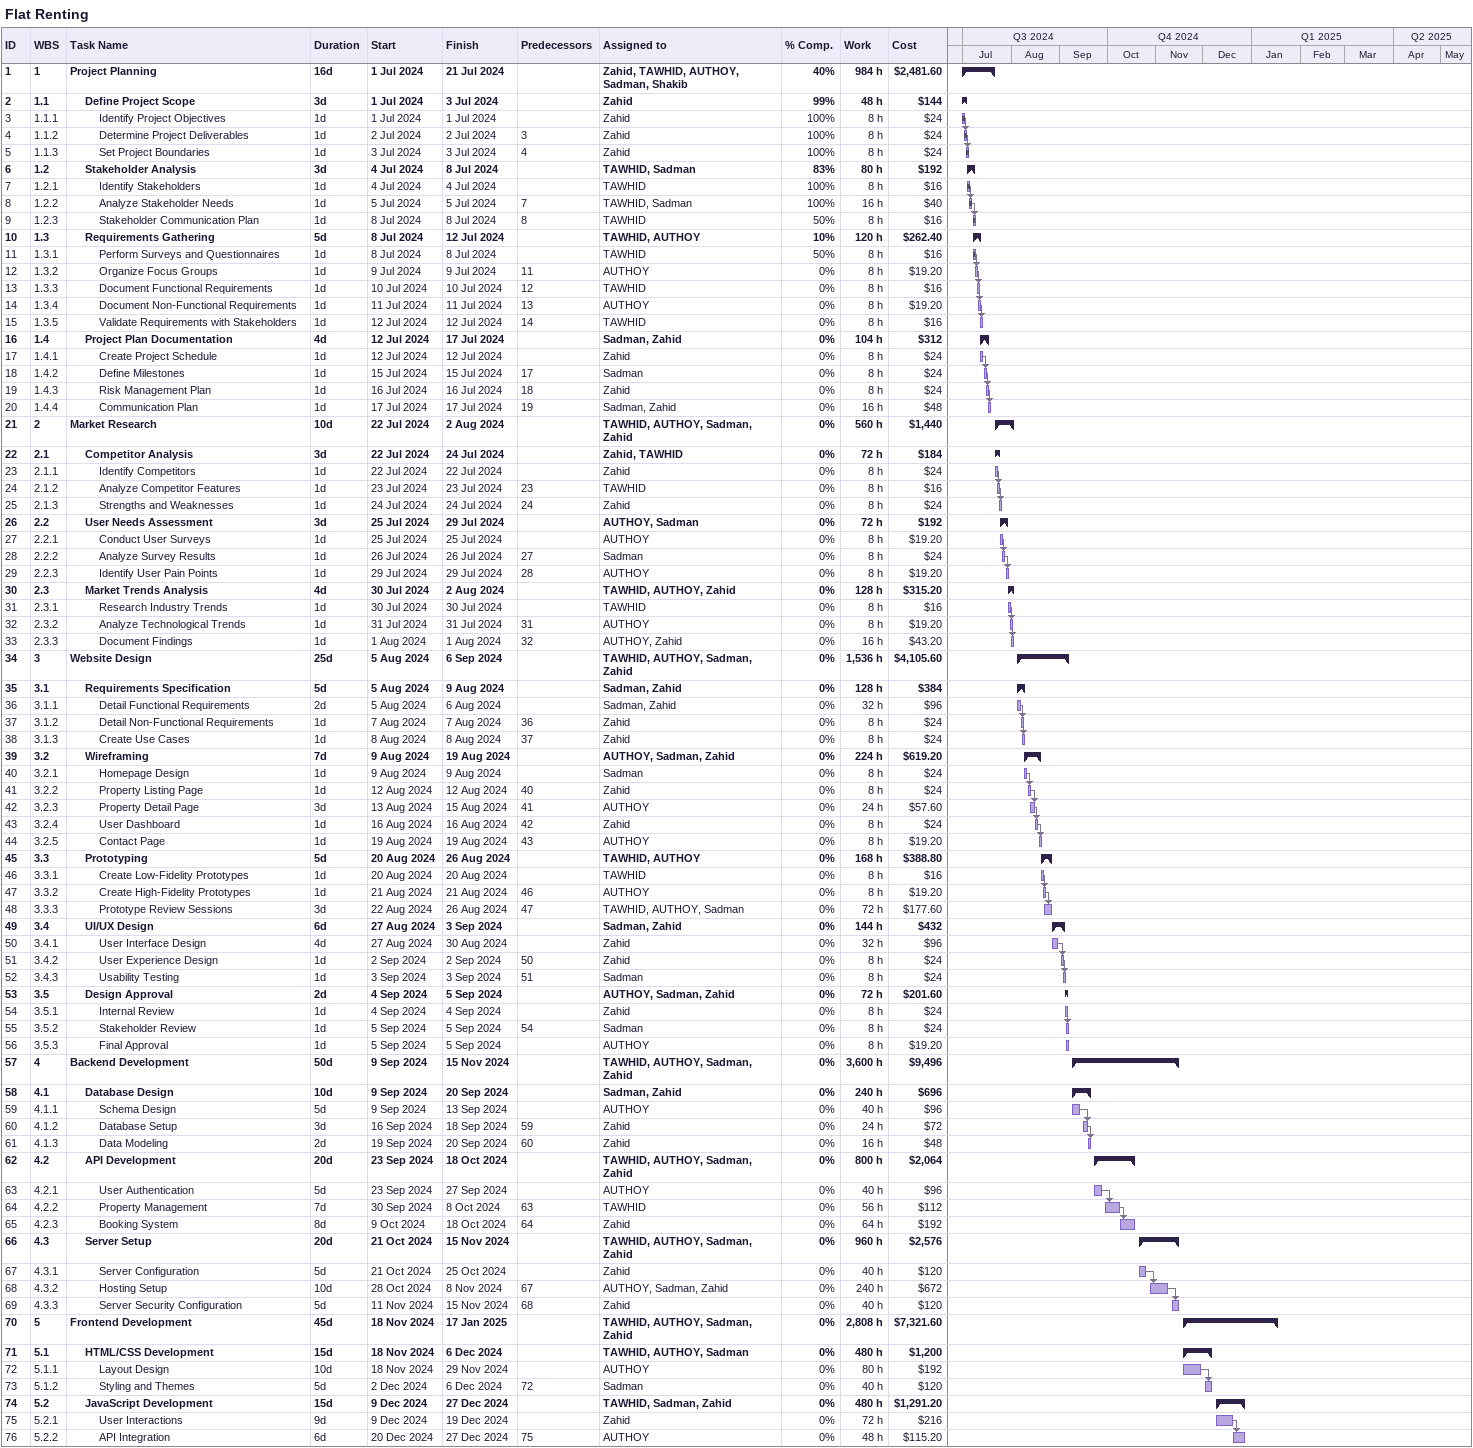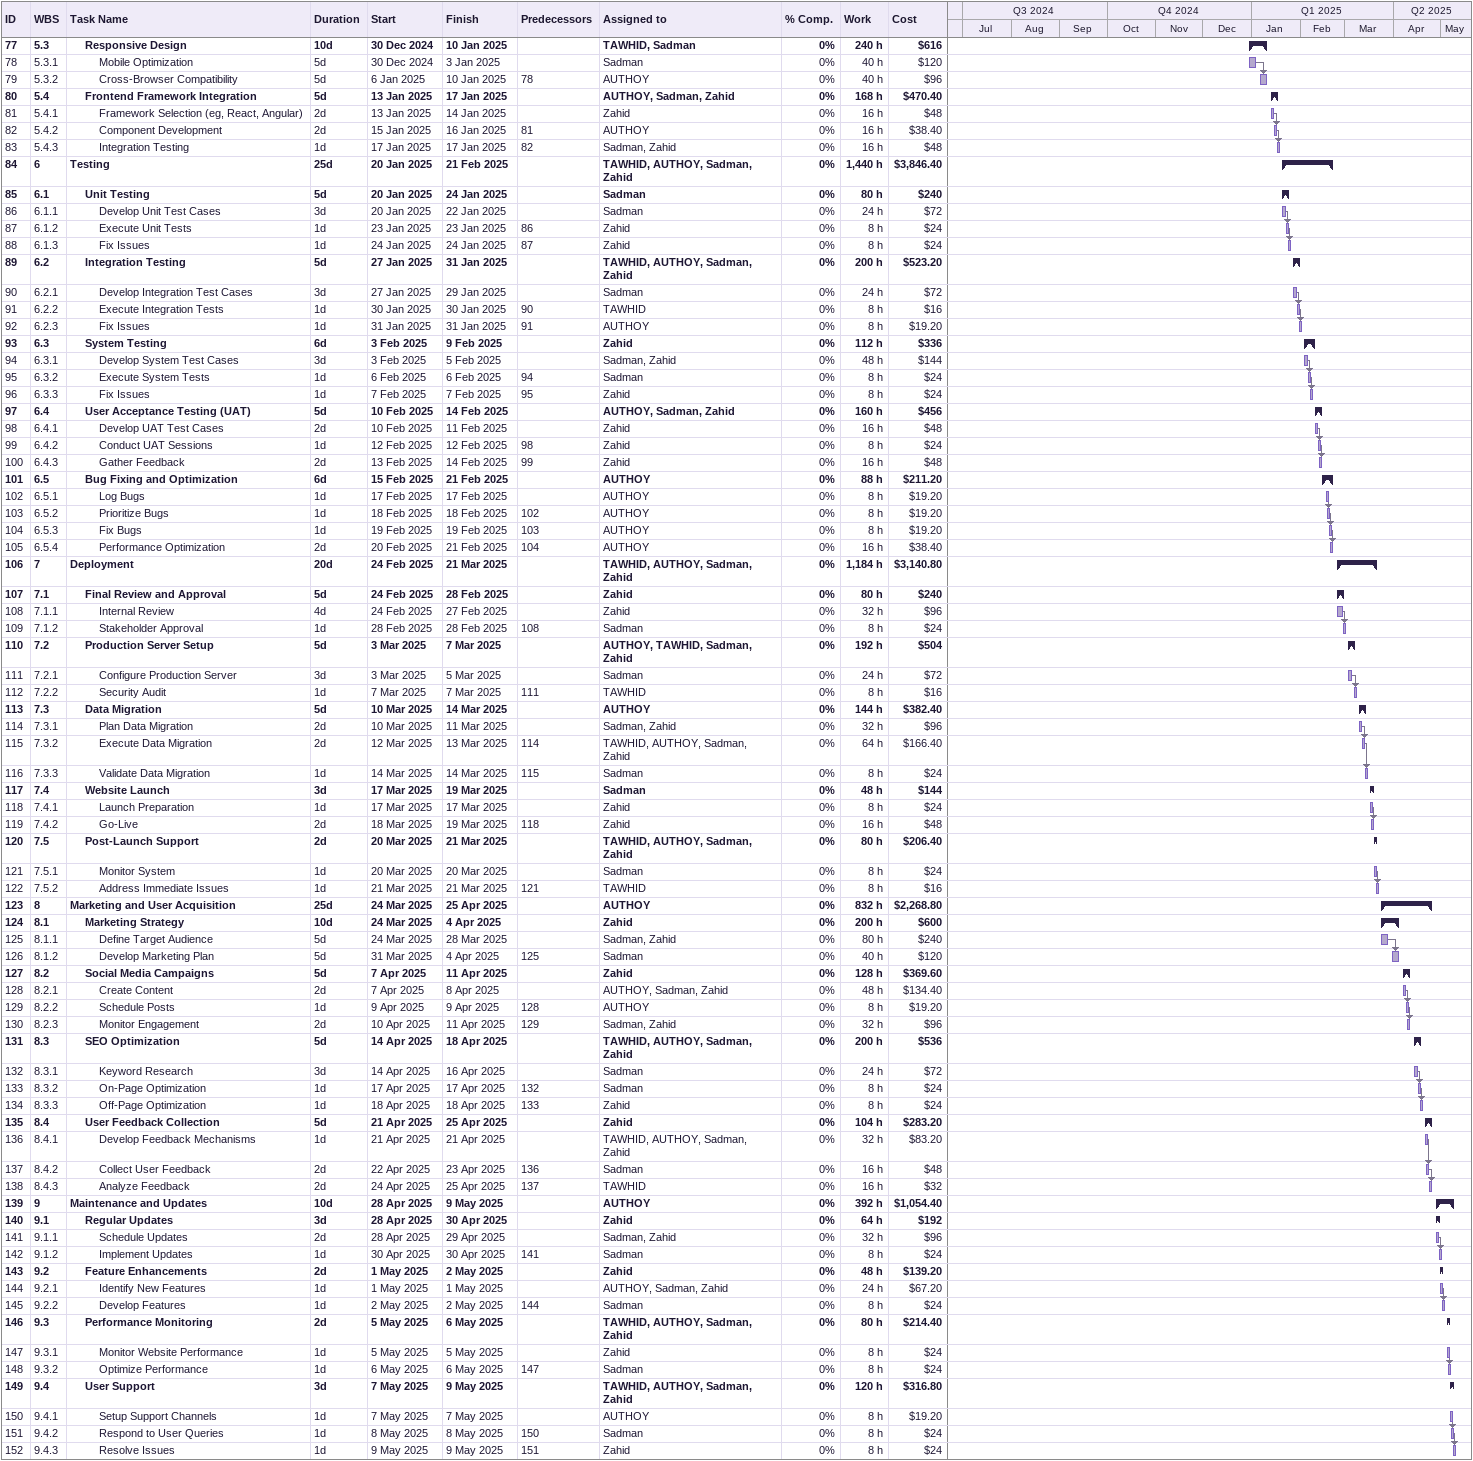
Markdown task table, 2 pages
Flat Renting

| ID | WBS | Task | Duration | Start | Finish | Predecessors | Resources | % complete | Work (h) | Cost ($) |
|---|---|---|---|---|---|---|---|---|---|---|
| 1 | 1 | **Project Planning** | 16d | 2024-07-01 | 2024-07-21 |  | Zahid, TAWHID, AUTHOY, Sadman, Shakib | 40 | 984 | 2481.60 |
| 2 | 1.1 | **Define Project Scope** | 3d | 2024-07-01 | 2024-07-03 |  | Zahid | 99 | 48 | 144 |
| 3 | 1.1.1 | Identify Project Objectives | 1d | 2024-07-01 | 2024-07-01 |  | Zahid | 100 | 8 | 24 |
| 4 | 1.1.2 | Determine Project Deliverables | 1d | 2024-07-02 | 2024-07-02 | 3 | Zahid | 100 | 8 | 24 |
| 5 | 1.1.3 | Set Project Boundaries | 1d | 2024-07-03 | 2024-07-03 | 4 | Zahid | 100 | 8 | 24 |
| 6 | 1.2 | **Stakeholder Analysis** | 3d | 2024-07-04 | 2024-07-08 |  | TAWHID, Sadman | 83 | 80 | 192 |
| 7 | 1.2.1 | Identify Stakeholders | 1d | 2024-07-04 | 2024-07-04 |  | TAWHID | 100 | 8 | 16 |
| 8 | 1.2.2 | Analyze Stakeholder Needs | 1d | 2024-07-05 | 2024-07-05 | 7 | TAWHID, Sadman | 100 | 16 | 40 |
| 9 | 1.2.3 | Stakeholder Communication Plan | 1d | 2024-07-08 | 2024-07-08 | 8 | TAWHID | 50 | 8 | 16 |
| 10 | 1.3 | **Requirements Gathering** | 5d | 2024-07-08 | 2024-07-12 |  | TAWHID, AUTHOY | 10 | 120 | 262.40 |
| 11 | 1.3.1 | Perform Surveys and Questionnaires | 1d | 2024-07-08 | 2024-07-08 |  | TAWHID | 50 | 8 | 16 |
| 12 | 1.3.2 | Organize Focus Groups | 1d | 2024-07-09 | 2024-07-09 | 11 | AUTHOY | 0 | 8 | 19.20 |
| 13 | 1.3.3 | Document Functional Requirements | 1d | 2024-07-10 | 2024-07-10 | 12 | TAWHID | 0 | 8 | 16 |
| 14 | 1.3.4 | Document Non-Functional Requirements | 1d | 2024-07-11 | 2024-07-11 | 13 | AUTHOY | 0 | 8 | 19.20 |
| 15 | 1.3.5 | Validate Requirements with Stakeholders | 1d | 2024-07-12 | 2024-07-12 | 14 | TAWHID | 0 | 8 | 16 |
| 16 | 1.4 | **Project Plan Documentation** | 4d | 2024-07-12 | 2024-07-17 |  | Sadman, Zahid | 0 | 104 | 312 |
| 17 | 1.4.1 | Create Project Schedule | 1d | 2024-07-12 | 2024-07-12 |  | Zahid | 0 | 8 | 24 |
| 18 | 1.4.2 | Define Milestones | 1d | 2024-07-15 | 2024-07-15 | 17 | Sadman | 0 | 8 | 24 |
| 19 | 1.4.3 | Risk Management Plan | 1d | 2024-07-16 | 2024-07-16 | 18 | Zahid | 0 | 8 | 24 |
| 20 | 1.4.4 | Communication Plan | 1d | 2024-07-17 | 2024-07-17 | 19 | Sadman, Zahid | 0 | 16 | 48 |
| 21 | 2 | **Market Research** | 10d | 2024-07-22 | 2024-08-02 |  | TAWHID, AUTHOY, Sadman, Zahid | 0 | 560 | 1440 |
| 22 | 2.1 | **Competitor Analysis** | 3d | 2024-07-22 | 2024-07-24 |  | Zahid, TAWHID | 0 | 72 | 184 |
| 23 | 2.1.1 | Identify Competitors | 1d | 2024-07-22 | 2024-07-22 |  | Zahid | 0 | 8 | 24 |
| 24 | 2.1.2 | Analyze Competitor Features | 1d | 2024-07-23 | 2024-07-23 | 23 | TAWHID | 0 | 8 | 16 |
| 25 | 2.1.3 | Strengths and Weaknesses | 1d | 2024-07-24 | 2024-07-24 | 24 | Zahid | 0 | 8 | 24 |
| 26 | 2.2 | **User Needs Assessment** | 3d | 2024-07-25 | 2024-07-29 |  | AUTHOY, Sadman | 0 | 72 | 192 |
| 27 | 2.2.1 | Conduct User Surveys | 1d | 2024-07-25 | 2024-07-25 |  | AUTHOY | 0 | 8 | 19.20 |
| 28 | 2.2.2 | Analyze Survey Results | 1d | 2024-07-26 | 2024-07-26 | 27 | Sadman | 0 | 8 | 24 |
| 29 | 2.2.3 | Identify User Pain Points | 1d | 2024-07-29 | 2024-07-29 | 28 | AUTHOY | 0 | 8 | 19.20 |
| 30 | 2.3 | **Market Trends Analysis** | 4d | 2024-07-30 | 2024-08-02 |  | TAWHID, AUTHOY, Zahid | 0 | 128 | 315.20 |
| 31 | 2.3.1 | Research Industry Trends | 1d | 2024-07-30 | 2024-07-30 |  | TAWHID | 0 | 8 | 16 |
| 32 | 2.3.2 | Analyze Technological Trends | 1d | 2024-07-31 | 2024-07-31 | 31 | AUTHOY | 0 | 8 | 19.20 |
| 33 | 2.3.3 | Document Findings | 1d | 2024-08-01 | 2024-08-01 | 32 | AUTHOY, Zahid | 0 | 16 | 43.20 |
| 34 | 3 | **Website Design** | 25d | 2024-08-05 | 2024-09-06 |  | TAWHID, AUTHOY, Sadman, Zahid | 0 | 1536 | 4105.60 |
| 35 | 3.1 | **Requirements Specification** | 5d | 2024-08-05 | 2024-08-09 |  | Sadman, Zahid | 0 | 128 | 384 |
| 36 | 3.1.1 | Detail Functional Requirements | 2d | 2024-08-05 | 2024-08-06 |  | Sadman, Zahid | 0 | 32 | 96 |
| 37 | 3.1.2 | Detail Non-Functional Requirements | 1d | 2024-08-07 | 2024-08-07 | 36 | Zahid | 0 | 8 | 24 |
| 38 | 3.1.3 | Create Use Cases | 1d | 2024-08-08 | 2024-08-08 | 37 | Zahid | 0 | 8 | 24 |
| 39 | 3.2 | **Wireframing** | 7d | 2024-08-09 | 2024-08-19 |  | AUTHOY, Sadman, Zahid | 0 | 224 | 619.20 |
| 40 | 3.2.1 | Homepage Design | 1d | 2024-08-09 | 2024-08-09 |  | Sadman | 0 | 8 | 24 |
| 41 | 3.2.2 | Property Listing Page | 1d | 2024-08-12 | 2024-08-12 | 40 | Zahid | 0 | 8 | 24 |
| 42 | 3.2.3 | Property Detail Page | 3d | 2024-08-13 | 2024-08-15 | 41 | AUTHOY | 0 | 24 | 57.60 |
| 43 | 3.2.4 | User Dashboard | 1d | 2024-08-16 | 2024-08-16 | 42 | Zahid | 0 | 8 | 24 |
| 44 | 3.2.5 | Contact Page | 1d | 2024-08-19 | 2024-08-19 | 43 | AUTHOY | 0 | 8 | 19.20 |
| 45 | 3.3 | **Prototyping** | 5d | 2024-08-20 | 2024-08-26 |  | TAWHID, AUTHOY | 0 | 168 | 388.80 |
| 46 | 3.3.1 | Create Low-Fidelity Prototypes | 1d | 2024-08-20 | 2024-08-20 |  | TAWHID | 0 | 8 | 16 |
| 47 | 3.3.2 | Create High-Fidelity Prototypes | 1d | 2024-08-21 | 2024-08-21 | 46 | AUTHOY | 0 | 8 | 19.20 |
| 48 | 3.3.3 | Prototype Review Sessions | 3d | 2024-08-22 | 2024-08-26 | 47 | TAWHID, AUTHOY, Sadman | 0 | 72 | 177.60 |
| 49 | 3.4 | **UI/UX Design** | 6d | 2024-08-27 | 2024-09-03 |  | Sadman, Zahid | 0 | 144 | 432 |
| 50 | 3.4.1 | User Interface Design | 4d | 2024-08-27 | 2024-08-30 |  | Zahid | 0 | 32 | 96 |
| 51 | 3.4.2 | User Experience Design | 1d | 2024-09-02 | 2024-09-02 | 50 | Zahid | 0 | 8 | 24 |
| 52 | 3.4.3 | Usability Testing | 1d | 2024-09-03 | 2024-09-03 | 51 | Sadman | 0 | 8 | 24 |
| 53 | 3.5 | **Design Approval** | 2d | 2024-09-04 | 2024-09-05 |  | AUTHOY, Sadman, Zahid | 0 | 72 | 201.60 |
| 54 | 3.5.1 | Internal Review | 1d | 2024-09-04 | 2024-09-04 |  | Zahid | 0 | 8 | 24 |
| 55 | 3.5.2 | Stakeholder Review | 1d | 2024-09-05 | 2024-09-05 | 54 | Sadman | 0 | 8 | 24 |
| 56 | 3.5.3 | Final Approval | 1d | 2024-09-05 | 2024-09-05 |  | AUTHOY | 0 | 8 | 19.20 |
| 57 | 4 | **Backend Development** | 50d | 2024-09-09 | 2024-11-15 |  | TAWHID, AUTHOY, Sadman, Zahid | 0 | 3600 | 9496 |
| 58 | 4.1 | **Database Design** | 10d | 2024-09-09 | 2024-09-20 |  | Sadman, Zahid | 0 | 240 | 696 |
| 59 | 4.1.1 | Schema Design | 5d | 2024-09-09 | 2024-09-13 |  | AUTHOY | 0 | 40 | 96 |
| 60 | 4.1.2 | Database Setup | 3d | 2024-09-16 | 2024-09-18 | 59 | Zahid | 0 | 24 | 72 |
| 61 | 4.1.3 | Data Modeling | 2d | 2024-09-19 | 2024-09-20 | 60 | Zahid | 0 | 16 | 48 |
| 62 | 4.2 | **API Development** | 20d | 2024-09-23 | 2024-10-18 |  | TAWHID, AUTHOY, Sadman, Zahid | 0 | 800 | 2064 |
| 63 | 4.2.1 | User Authentication | 5d | 2024-09-23 | 2024-09-27 |  | AUTHOY | 0 | 40 | 96 |
| 64 | 4.2.2 | Property Management | 7d | 2024-09-30 | 2024-10-08 | 63 | TAWHID | 0 | 56 | 112 |
| 65 | 4.2.3 | Booking System | 8d | 2024-10-09 | 2024-10-18 | 64 | Zahid | 0 | 64 | 192 |
| 66 | 4.3 | **Server Setup** | 20d | 2024-10-21 | 2024-11-15 |  | TAWHID, AUTHOY, Sadman, Zahid | 0 | 960 | 2576 |
| 67 | 4.3.1 | Server Configuration | 5d | 2024-10-21 | 2024-10-25 |  | Zahid | 0 | 40 | 120 |
| 68 | 4.3.2 | Hosting Setup | 10d | 2024-10-28 | 2024-11-08 | 67 | AUTHOY, Sadman, Zahid | 0 | 240 | 672 |
| 69 | 4.3.3 | Server Security Configuration | 5d | 2024-11-11 | 2024-11-15 | 68 | Zahid | 0 | 40 | 120 |
| 70 | 5 | **Frontend Development** | 45d | 2024-11-18 | 2025-01-17 |  | TAWHID, AUTHOY, Sadman, Zahid | 0 | 2808 | 7321.60 |
| 71 | 5.1 | **HTML/CSS Development** | 15d | 2024-11-18 | 2024-12-06 |  | TAWHID, AUTHOY, Sadman | 0 | 480 | 1200 |
| 72 | 5.1.1 | Layout Design | 10d | 2024-11-18 | 2024-11-29 |  | AUTHOY | 0 | 80 | 192 |
| 73 | 5.1.2 | Styling and Themes | 5d | 2024-12-02 | 2024-12-06 | 72 | Sadman | 0 | 40 | 120 |
| 74 | 5.2 | **JavaScript Development** | 15d | 2024-12-09 | 2024-12-27 |  | TAWHID, Sadman, Zahid | 0 | 480 | 1291.20 |
| 75 | 5.2.1 | User Interactions | 9d | 2024-12-09 | 2024-12-19 |  | Zahid | 0 | 72 | 216 |
| 76 | 5.2.2 | API Integration | 6d | 2024-12-20 | 2024-12-27 | 75 | AUTHOY | 0 | 48 | 115.20 |
| 77 | 5.3 | **Responsive Design** | 10d | 2024-12-30 | 2025-01-10 |  | TAWHID, Sadman | 0 | 240 | 616 |
| 78 | 5.3.1 | Mobile Optimization | 5d | 2024-12-30 | 2025-01-03 |  | Sadman | 0 | 40 | 120 |
| 79 | 5.3.2 | Cross-Browser Compatibility | 5d | 2025-01-06 | 2025-01-10 | 78 | AUTHOY | 0 | 40 | 96 |
| 80 | 5.4 | **Frontend Framework Integration** | 5d | 2025-01-13 | 2025-01-17 |  | AUTHOY, Sadman, Zahid | 0 | 168 | 470.40 |
| 81 | 5.4.1 | Framework Selection (eg, React, Angular) | 2d | 2025-01-13 | 2025-01-14 |  | Zahid | 0 | 16 | 48 |
| 82 | 5.4.2 | Component Development | 2d | 2025-01-15 | 2025-01-16 | 81 | AUTHOY | 0 | 16 | 38.40 |
| 83 | 5.4.3 | Integration Testing | 1d | 2025-01-17 | 2025-01-17 | 82 | Sadman, Zahid | 0 | 16 | 48 |
| 84 | 6 | **Testing** | 25d | 2025-01-20 | 2025-02-21 |  | TAWHID, AUTHOY, Sadman, Zahid | 0 | 1440 | 3846.40 |
| 85 | 6.1 | **Unit Testing** | 5d | 2025-01-20 | 2025-01-24 |  | Sadman | 0 | 80 | 240 |
| 86 | 6.1.1 | Develop Unit Test Cases | 3d | 2025-01-20 | 2025-01-22 |  | Sadman | 0 | 24 | 72 |
| 87 | 6.1.2 | Execute Unit Tests | 1d | 2025-01-23 | 2025-01-23 | 86 | Zahid | 0 | 8 | 24 |
| 88 | 6.1.3 | Fix Issues | 1d | 2025-01-24 | 2025-01-24 | 87 | Zahid | 0 | 8 | 24 |
| 89 | 6.2 | **Integration Testing** | 5d | 2025-01-27 | 2025-01-31 |  | TAWHID, AUTHOY, Sadman, Zahid | 0 | 200 | 523.20 |
| 90 | 6.2.1 | Develop Integration Test Cases | 3d | 2025-01-27 | 2025-01-29 |  | Sadman | 0 | 24 | 72 |
| 91 | 6.2.2 | Execute Integration Tests | 1d | 2025-01-30 | 2025-01-30 | 90 | TAWHID | 0 | 8 | 16 |
| 92 | 6.2.3 | Fix Issues | 1d | 2025-01-31 | 2025-01-31 | 91 | AUTHOY | 0 | 8 | 19.20 |
| 93 | 6.3 | **System Testing** | 6d | 2025-02-03 | 2025-02-09 |  | Zahid | 0 | 112 | 336 |
| 94 | 6.3.1 | Develop System Test Cases | 3d | 2025-02-03 | 2025-02-05 |  | Sadman, Zahid | 0 | 48 | 144 |
| 95 | 6.3.2 | Execute System Tests | 1d | 2025-02-06 | 2025-02-06 | 94 | Sadman | 0 | 8 | 24 |
| 96 | 6.3.3 | Fix Issues | 1d | 2025-02-07 | 2025-02-07 | 95 | Zahid | 0 | 8 | 24 |
| 97 | 6.4 | **User Acceptance Testing (UAT)** | 5d | 2025-02-10 | 2025-02-14 |  | AUTHOY, Sadman, Zahid | 0 | 160 | 456 |
| 98 | 6.4.1 | Develop UAT Test Cases | 2d | 2025-02-10 | 2025-02-11 |  | Zahid | 0 | 16 | 48 |
| 99 | 6.4.2 | Conduct UAT Sessions | 1d | 2025-02-12 | 2025-02-12 | 98 | Zahid | 0 | 8 | 24 |
| 100 | 6.4.3 | Gather Feedback | 2d | 2025-02-13 | 2025-02-14 | 99 | Zahid | 0 | 16 | 48 |
| 101 | 6.5 | **Bug Fixing and Optimization** | 6d | 2025-02-15 | 2025-02-21 |  | AUTHOY | 0 | 88 | 211.20 |
| 102 | 6.5.1 | Log Bugs | 1d | 2025-02-17 | 2025-02-17 |  | AUTHOY | 0 | 8 | 19.20 |
| 103 | 6.5.2 | Prioritize Bugs | 1d | 2025-02-18 | 2025-02-18 | 102 | AUTHOY | 0 | 8 | 19.20 |
| 104 | 6.5.3 | Fix Bugs | 1d | 2025-02-19 | 2025-02-19 | 103 | AUTHOY | 0 | 8 | 19.20 |
| 105 | 6.5.4 | Performance Optimization | 2d | 2025-02-20 | 2025-02-21 | 104 | AUTHOY | 0 | 16 | 38.40 |
| 106 | 7 | **Deployment** | 20d | 2025-02-24 | 2025-03-21 |  | TAWHID, AUTHOY, Sadman, Zahid | 0 | 1184 | 3140.80 |
| 107 | 7.1 | **Final Review and Approval** | 5d | 2025-02-24 | 2025-02-28 |  | Zahid | 0 | 80 | 240 |
| 108 | 7.1.1 | Internal Review | 4d | 2025-02-24 | 2025-02-27 |  | Zahid | 0 | 32 | 96 |
| 109 | 7.1.2 | Stakeholder Approval | 1d | 2025-02-28 | 2025-02-28 | 108 | Sadman | 0 | 8 | 24 |
| 110 | 7.2 | **Production Server Setup** | 5d | 2025-03-03 | 2025-03-07 |  | AUTHOY, TAWHID, Sadman, Zahid | 0 | 192 | 504 |
| 111 | 7.2.1 | Configure Production Server | 3d | 2025-03-03 | 2025-03-05 |  | Sadman | 0 | 24 | 72 |
| 112 | 7.2.2 | Security Audit | 1d | 2025-03-07 | 2025-03-07 | 111 | TAWHID | 0 | 8 | 16 |
| 113 | 7.3 | **Data Migration** | 5d | 2025-03-10 | 2025-03-14 |  | AUTHOY | 0 | 144 | 382.40 |
| 114 | 7.3.1 | Plan Data Migration | 2d | 2025-03-10 | 2025-03-11 |  | Sadman, Zahid | 0 | 32 | 96 |
| 115 | 7.3.2 | Execute Data Migration | 2d | 2025-03-12 | 2025-03-13 | 114 | TAWHID, AUTHOY, Sadman, Zahid | 0 | 64 | 166.40 |
| 116 | 7.3.3 | Validate Data Migration | 1d | 2025-03-14 | 2025-03-14 | 115 | Sadman | 0 | 8 | 24 |
| 117 | 7.4 | **Website Launch** | 3d | 2025-03-17 | 2025-03-19 |  | Sadman | 0 | 48 | 144 |
| 118 | 7.4.1 | Launch Preparation | 1d | 2025-03-17 | 2025-03-17 |  | Zahid | 0 | 8 | 24 |
| 119 | 7.4.2 | Go-Live | 2d | 2025-03-18 | 2025-03-19 | 118 | Zahid | 0 | 16 | 48 |
| 120 | 7.5 | **Post-Launch Support** | 2d | 2025-03-20 | 2025-03-21 |  | TAWHID, AUTHOY, Sadman, Zahid | 0 | 80 | 206.40 |
| 121 | 7.5.1 | Monitor System | 1d | 2025-03-20 | 2025-03-20 |  | Sadman | 0 | 8 | 24 |
| 122 | 7.5.2 | Address Immediate Issues | 1d | 2025-03-21 | 2025-03-21 | 121 | TAWHID | 0 | 8 | 16 |
| 123 | 8 | **Marketing and User Acquisition** | 25d | 2025-03-24 | 2025-04-25 |  | AUTHOY | 0 | 832 | 2268.80 |
| 124 | 8.1 | **Marketing Strategy** | 10d | 2025-03-24 | 2025-04-04 |  | Zahid | 0 | 200 | 600 |
| 125 | 8.1.1 | Define Target Audience | 5d | 2025-03-24 | 2025-03-28 |  | Sadman, Zahid | 0 | 80 | 240 |
| 126 | 8.1.2 | Develop Marketing Plan | 5d | 2025-03-31 | 2025-04-04 | 125 | Sadman | 0 | 40 | 120 |
| 127 | 8.2 | **Social Media Campaigns** | 5d | 2025-04-07 | 2025-04-11 |  | Zahid | 0 | 128 | 369.60 |
| 128 | 8.2.1 | Create Content | 2d | 2025-04-07 | 2025-04-08 |  | AUTHOY, Sadman, Zahid | 0 | 48 | 134.40 |
| 129 | 8.2.2 | Schedule Posts | 1d | 2025-04-09 | 2025-04-09 | 128 | AUTHOY | 0 | 8 | 19.20 |
| 130 | 8.2.3 | Monitor Engagement | 2d | 2025-04-10 | 2025-04-11 | 129 | Sadman, Zahid | 0 | 32 | 96 |
| 131 | 8.3 | **SEO Optimization** | 5d | 2025-04-14 | 2025-04-18 |  | TAWHID, AUTHOY, Sadman, Zahid | 0 | 200 | 536 |
| 132 | 8.3.1 | Keyword Research | 3d | 2025-04-14 | 2025-04-16 |  | Sadman | 0 | 24 | 72 |
| 133 | 8.3.2 | On-Page Optimization | 1d | 2025-04-17 | 2025-04-17 | 132 | Sadman | 0 | 8 | 24 |
| 134 | 8.3.3 | Off-Page Optimization | 1d | 2025-04-18 | 2025-04-18 | 133 | Zahid | 0 | 8 | 24 |
| 135 | 8.4 | **User Feedback Collection** | 5d | 2025-04-21 | 2025-04-25 |  | Zahid | 0 | 104 | 283.20 |
| 136 | 8.4.1 | Develop Feedback Mechanisms | 1d | 2025-04-21 | 2025-04-21 |  | TAWHID, AUTHOY, Sadman, Zahid | 0 | 32 | 83.20 |
| 137 | 8.4.2 | Collect User Feedback | 2d | 2025-04-22 | 2025-04-23 | 136 | Sadman | 0 | 16 | 48 |
| 138 | 8.4.3 | Analyze Feedback | 2d | 2025-04-24 | 2025-04-25 | 137 | TAWHID | 0 | 16 | 32 |
| 139 | 9 | **Maintenance and Updates** | 10d | 2025-04-28 | 2025-05-09 |  | AUTHOY | 0 | 392 | 1054.40 |
| 140 | 9.1 | **Regular Updates** | 3d | 2025-04-28 | 2025-04-30 |  | Zahid | 0 | 64 | 192 |
| 141 | 9.1.1 | Schedule Updates | 2d | 2025-04-28 | 2025-04-29 |  | Sadman, Zahid | 0 | 32 | 96 |
| 142 | 9.1.2 | Implement Updates | 1d | 2025-04-30 | 2025-04-30 | 141 | Sadman | 0 | 8 | 24 |
| 143 | 9.2 | **Feature Enhancements** | 2d | 2025-05-01 | 2025-05-02 |  | Zahid | 0 | 48 | 139.20 |
| 144 | 9.2.1 | Identify New Features | 1d | 2025-05-01 | 2025-05-01 |  | AUTHOY, Sadman, Zahid | 0 | 24 | 67.20 |
| 145 | 9.2.2 | Develop Features | 1d | 2025-05-02 | 2025-05-02 | 144 | Sadman | 0 | 8 | 24 |
| 146 | 9.3 | **Performance Monitoring** | 2d | 2025-05-05 | 2025-05-06 |  | TAWHID, AUTHOY, Sadman, Zahid | 0 | 80 | 214.40 |
| 147 | 9.3.1 | Monitor Website Performance | 1d | 2025-05-05 | 2025-05-05 |  | Zahid | 0 | 8 | 24 |
| 148 | 9.3.2 | Optimize Performance | 1d | 2025-05-06 | 2025-05-06 | 147 | Sadman | 0 | 8 | 24 |
| 149 | 9.4 | **User Support** | 3d | 2025-05-07 | 2025-05-09 |  | TAWHID, AUTHOY, Sadman, Zahid | 0 | 120 | 316.80 |
| 150 | 9.4.1 | Setup Support Channels | 1d | 2025-05-07 | 2025-05-07 |  | AUTHOY | 0 | 8 | 19.20 |
| 151 | 9.4.2 | Respond to User Queries | 1d | 2025-05-08 | 2025-05-08 | 150 | Sadman | 0 | 8 | 24 |
| 152 | 9.4.3 | Resolve Issues | 1d | 2025-05-09 | 2025-05-09 | 151 | Zahid | 0 | 8 | 24 |
